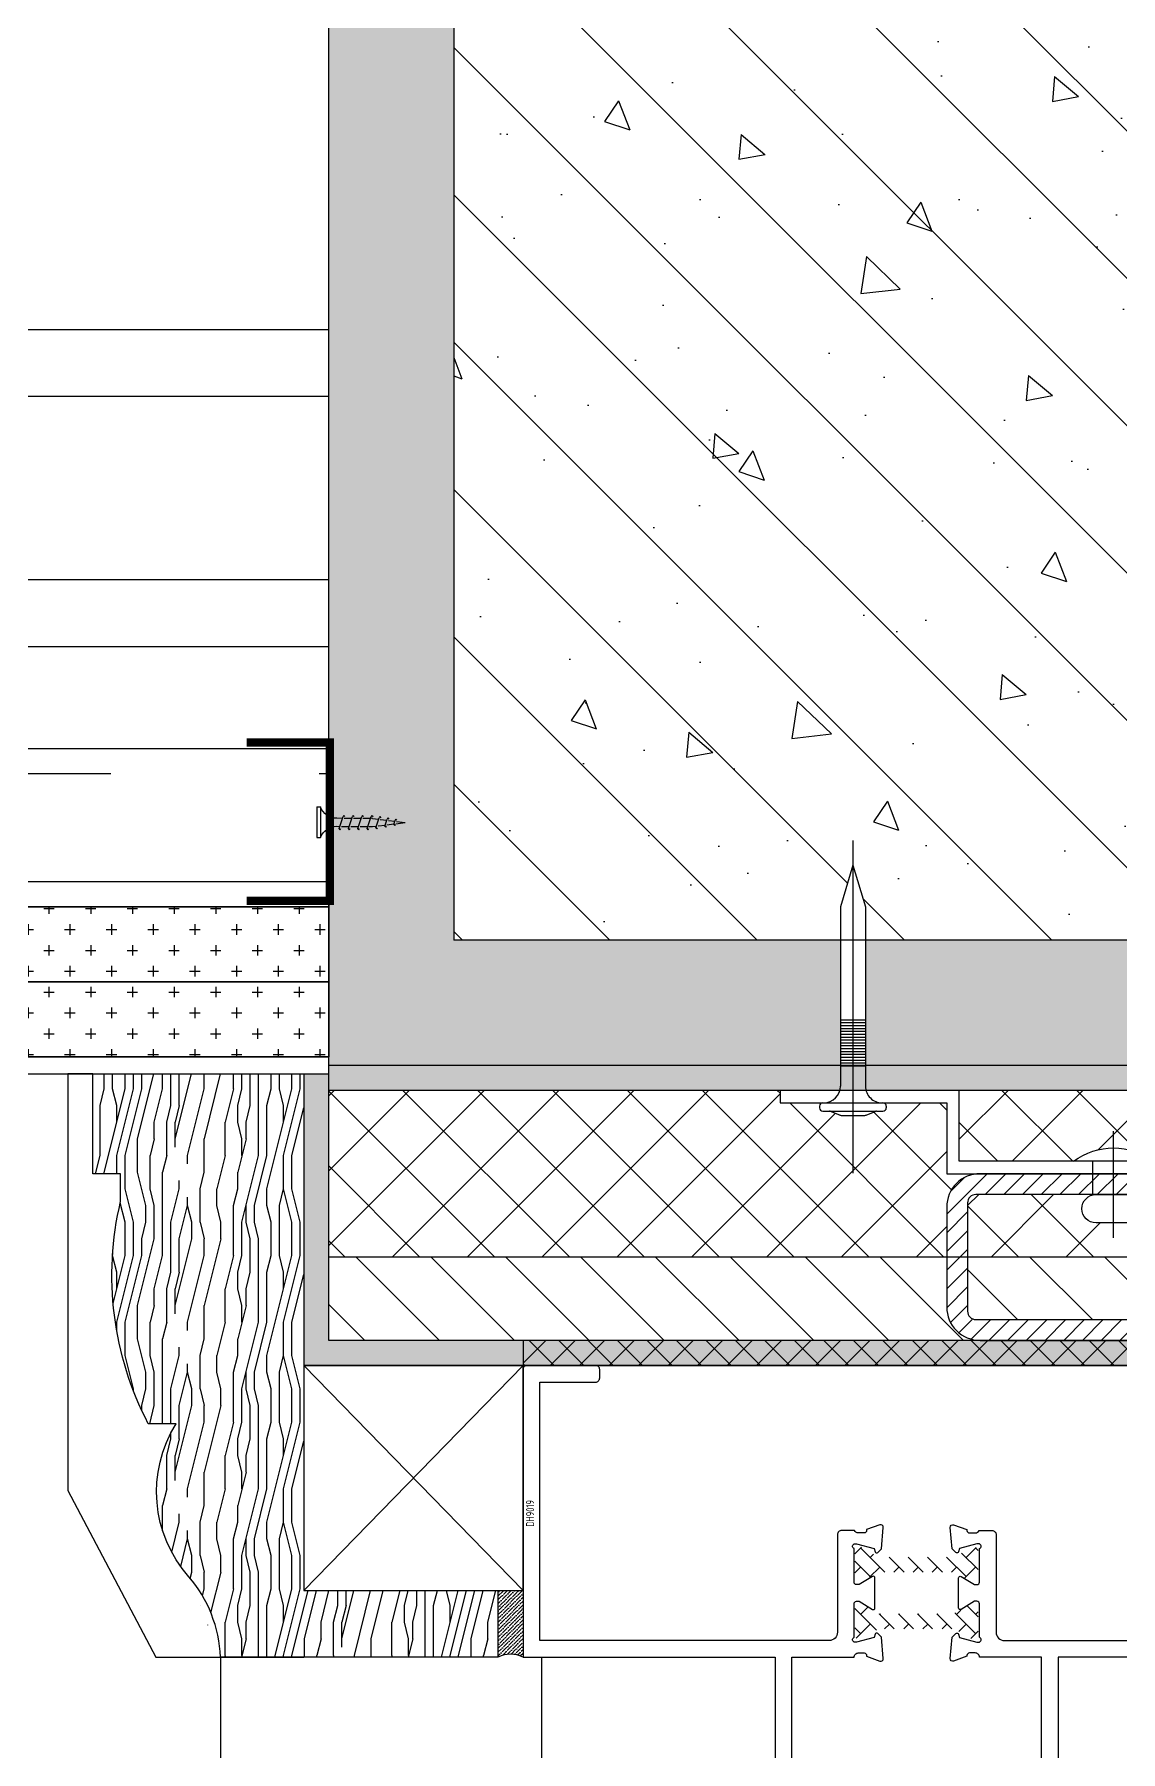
# Model space of a CAD drawing. Header units: millimetres. Extents: x 161920 to 181521, y -136232 to -127655.
# Drawn here: x 180990.9 to 181121.2, y -128335.9 to -128129.9 of the extents above; entities that cross this region are included whole.
import ezdxf
from ezdxf.enums import TextEntityAlignment as Align

# ---------------------------------------------------------------- set-up
doc = ezdxf.new("R2010")
doc.units = ezdxf.units.MM
doc.header["$LTSCALE"] = 10
for name, pattern in [('CENTER', [50.8, 31.75, -6.35, 6.35, -6.35]), ('DASH', [0.35, 0.25, -0.1]), ('DASHDOT', [1, 0.5, -0.25, 0, -0.25]), ('DASHED', [19.05, 12.7, -6.35])]:
    doc.linetypes.add(name, pattern=pattern)
for name, color, linetype in [('0BZ', 8, 'Continuous'), ('0ZX', 1, 'CENTER'), ('2-NORM', 3, 'Continuous'), ('2PJ', 4, 'Continuous'), ('2TC', 8, 'Continuous'), ('2ZC', 3, 'Continuous'), ('95', 95, 'Continuous'), ('A-土建墙（含管井、立管）', 6, 'Continuous'), ('D-节点填充', 250, 'Continuous'), ('D-造型细线', 146, 'Continuous'), ('E-立面填充', 250, 'Continuous'), ('E-立面轮廓线', 4, 'Continuous'), ('E-顶面轮廓线', 4, 'Continuous'), ('MISC13', 7, 'Continuous'), ('P-完成面', 3, 'Continuous'), ('PM-FURN', 7, 'Continuous'), ('填充层', 8, 'Continuous'), ('尺寸标注', 1, 'Continuous'), ('文字', 2, 'Continuous'), ('标注层', 6, 'Continuous'), ('钢材', 46, 'Continuous')]:
    doc.layers.add(name, color=color, linetype=linetype)
doc.styles.add('kld-T', font='ros1.shx', dxfattribs={"width": 0.75, "bigfont": 'hztxt.shx'})

# ---------------------------------------------------------------- blocks, each defined once
blk = doc.blocks.new('射钉')
at = {"layer": '95', "linetype": 'ByBlock', "lineweight": 25}
for p, q in [((44750.72, 34477.67), (44750.92, 34477.67)), ((44750.32, 34477.17), (44750.32, 34477.27)), ((44751.32, 34476.5), (44751.32, 34477.27)), ((44751.32, 34470.07), (44751.33, 34476.42)), ((44751.79, 34475.24), (44751.35, 34476.35)), ((44721.82, 34473.67), (44726.82, 34475.17)), ((44721.82, 34473.67), (44726.82, 34472.17)), ((44726.82, 34475.17), (44748.32, 34475.17)), ((44751.82, 34472.25), (44751.82, 34475.1)), ((44726.82, 34472.17), (44748.32, 34472.17)), ((44751.79, 34472.1), (44751.35, 34470.99)), ((44750.32, 34470.07), (44750.32, 34470.17)), ((44750.72, 34469.67), (44750.92, 34469.67))]:
    blk.add_line(p, q, dxfattribs=at)
at = {"layer": '95', "linetype": 'ByBlock', "lineweight": -2}
for p, q in [((44750.32, 34470.17), (44750.32, 34477.17)), ((44740.4, 34475.17), (44740.4, 34472.17)), ((44740.74, 34475.17), (44740.74, 34472.17)), ((44741.09, 34475.17), (44741.09, 34472.17)), ((44741.43, 34475.17), (44741.43, 34472.17)), ((44741.78, 34475.17), (44741.78, 34472.17)), ((44742.12, 34475.17), (44742.12, 34472.17)), ((44742.47, 34475.17), (44742.47, 34472.17)), ((44742.81, 34475.17), (44742.81, 34472.17)), ((44743.16, 34475.17), (44743.16, 34472.17)), ((44743.5, 34475.17), (44743.5, 34472.17)), ((44743.85, 34475.17), (44743.85, 34472.17)), ((44744.19, 34475.17), (44744.19, 34472.17)), ((44744.54, 34475.17), (44744.54, 34472.17)), ((44744.88, 34475.17), (44744.88, 34472.17)), ((44745.23, 34475.17), (44745.23, 34472.17)), ((44745.57, 34475.17), (44745.57, 34472.17)), ((44745.92, 34475.17), (44745.92, 34472.17))]:
    blk.add_line(p, q, dxfattribs=at)
at = {"layer": '95', "linetype": 'ByBlock', "lineweight": 25}
for centre, radius, start, end in [((44750.72, 34477.27), 0.4, 90, 180), ((44750.92, 34477.27), 0.4, 0, 90), ((44748.32, 34477.17), 2, 270, 0), ((44751.72, 34476.5), 0.4, 180, 201.8014), ((44751.42, 34475.1), 0.4, 0, 21.8014), ((44748.32, 34470.17), 2, 0, 90), ((44751.42, 34472.25), 0.4, 338.1986, 0), ((44750.72, 34470.07), 0.4, 180, 270), ((44750.92, 34470.07), 0.4, 270, 0), ((44751.72, 34470.85), 0.4, 158.1986, 180)]:
    blk.add_arc(centre, radius, start, end, dxfattribs=at)
at = {"layer": '尺寸标注'}
blk.add_line((44718.83, 34473.67), (44758.76, 34473.67), dxfattribs=at)
blk = doc.blocks.new('A$C29C00FBA')
at = {"layer": '填充层'}
h = blk.add_hatch(dxfattribs=at)
h.set_pattern_fill('ANSI31', color=256, scale=0.5, angle=-90, style=0)
h.set_pattern_definition([(225, (7435.3224, 5073.8446), (-1.12253202, 1.12253202), [])])
h.paths.add_polyline_path([(-2.5, -33.6), (-2.5, 1.4), (-17.5, 1.4), (-17.5, -33.6)], flags=16)
edge = h.paths.add_edge_path()
edge.add_arc((-4, -32.1), 4, 270, 360)
edge.add_line((0, -32.1), (0, -0.1))
edge.add_arc((-4, -0.1), 4, 0, 90)
edge.add_line((-4, 3.9), (-16, 3.9))
edge.add_arc((-16, -0.1), 4, 90, 180)
edge.add_line((-20, -0.1), (-20, -32.1))
edge.add_arc((-16, -32.1), 4, 180, 270)
edge.add_line((-16, -36.1), (-4, -36.1))
at = {"layer": '钢材'}
for points in [[(-16, 3.9), (-4, 3.9, -0.414214), (0, -0.1), (0, -32.1, -0.414214), (-4, -36.1), (-16, -36.1, -0.414214), (-20, -32.1), (-20, -0.1, -0.414214)], [(-16.5, 1.4), (-3.5, 1.4, -0.414214), (-2.5, 0.4), (-2.5, -32.6, -0.414214), (-3.5, -33.6), (-16.5, -33.6, -0.414214), (-17.5, -32.6), (-17.5, 0.4, -0.414214)]]:
    blk.add_lwpolyline(points, format="xyb", close=True, dxfattribs=at)
blk = doc.blocks.new('A$C7BBD0F2D')
at = {"layer": '0ZX', "linetype": 'DASHDOT', "ltscale": 3}
blk.add_line((9.19, 0), (-3.6, 0), dxfattribs=at)
at = {"layer": '2PJ'}
for p, q in [((0, -4.8), (0, 4.8)), ((4.05, 2.5), (0, 2.5)), ((0, -2.5), (4.05, -2.5))]:
    blk.add_line(p, q, dxfattribs=at)
blk.add_lwpolyline([(7.4, 2.1, 1), (4, 2.1), (4, -2.1, 1), (7.4, -2.1)], format="xyb", close=True, dxfattribs=at)
blk.add_arc((6.4, 0), 8, 143.1301, 216.8699, dxfattribs=at)
blk = doc.blocks.new('A$C3F1F3C85')
at = {"layer": '标注层'}
h = blk.add_hatch(dxfattribs=at)
h.set_pattern_fill('ANSI37', color=250, scale=20, style=0)
h.set_pattern_definition([(45, (-1872661.9944, -418727.4913), (-1.767766953, 1.767766953), []), (135, (-1872661.9944, -418727.4913), (-1.767766953, -1.767766953), [])])
h.paths.add_polyline_path([(2.5, 47.5), (5.5, 47.5), (5.5, -46.9), (2.5, -46.9)])
at = {"layer": '0ZX', "color": 250, "linetype": 'DASHDOT', "ltscale": 3}
blk.add_line((27.18, -36.25), (-5.32, -36.25), dxfattribs=at)
at = {"layer": '2PJ', "color": 250}
for p, q in [((-7.15, -34), (-7.7, -34)), ((-7.7, -34), (-7.7, -38.5)), ((-7.48, -39.25), (-6.74, -33.25)), ((-5.15, -34), (-6.52, -34)), ((-5.48, -39.25), (-4.74, -33.25)), ((-3.15, -34), (-4.52, -34)), ((-3.15, -34), (-3.7, -34)), ((-3.48, -39.25), (-2.74, -33.25)), ((-3.48, -39.25), (-2.74, -33.25)), ((-1.15, -34), (-2.52, -34)), ((-1.48, -39.25), (-0.74, -33.25)), ((0.85, -34), (-0.52, -34)), ((0.52, -39.25), (1.26, -33.25)), ((2.85, -34), (1.48, -34)), ((2.52, -39.25), (3.26, -33.25)), ((4.85, -34), (3.48, -34)), ((4.52, -39.25), (5.26, -33.25)), ((6.85, -34), (5.48, -34)), ((6.52, -39.25), (7.26, -33.25)), ((8.85, -34), (7.48, -34)), ((8.52, -39.25), (9.26, -33.25)), ((10.85, -34), (9.48, -34)), ((10.52, -39.25), (11.26, -33.25)), ((12.85, -34), (11.48, -34)), ((12.52, -39.25), (13.26, -33.25)), ((14.85, -34), (13.48, -34)), ((14.52, -39.25), (15.26, -33.25)), ((16.85, -34), (15.48, -34)), ((16.52, -39.25), (17.26, -33.25)), ((18.85, -34), (17.48, -34)), ((18.52, -39.25), (19.26, -33.25)), ((20.85, -34), (19.48, -34)), ((20.52, -39.25), (21.26, -33.25)), ((-5.7, -38.5), (-7.07, -38.5)), ((-3.7, -38.5), (-5.07, -38.5)), ((-1.7, -38.5), (-3.07, -38.5)), ((0.3, -38.5), (-1.07, -38.5)), ((2.3, -38.5), (0.93, -38.5)), ((4.3, -38.5), (2.93, -38.5)), ((6.3, -38.5), (4.93, -38.5)), ((8.3, -38.5), (6.93, -38.5)), ((10.3, -38.5), (8.93, -38.5)), ((12.3, -38.5), (10.93, -38.5)), ((14.3, -38.5), (12.93, -38.5)), ((16.3, -38.5), (14.93, -38.5)), ((18.3, -38.5), (16.93, -38.5)), ((20.3, -38.5), (18.93, -38.5)), ((21.3, -38.5), (20.93, -38.5))]:
    blk.add_line(p, q, dxfattribs=at)
for points in [[(2.5, 47.5), (5.5, 47.5), (5.5, -46.9), (2.5, -46.9)], [(-7.48, -39.25), (-7.07, -38.5), (-6.52, -34), (-6.74, -33.25), (-7.15, -34), (-7.7, -38.5)], [(-5.48, -39.25), (-5.07, -38.5), (-4.52, -34), (-4.74, -33.25), (-5.15, -34), (-5.7, -38.5)], [(-3.48, -39.25), (-3.07, -38.5), (-2.52, -34), (-2.74, -33.25), (-3.15, -34), (-3.7, -38.5)], [(-3.48, -39.25), (-3.07, -38.5), (-2.52, -34), (-2.74, -33.25), (-3.15, -34), (-3.7, -38.5)], [(-1.48, -39.25), (-1.07, -38.5), (-0.52, -34), (-0.74, -33.25), (-1.15, -34), (-1.7, -38.5)], [(0.52, -39.25), (0.93, -38.5), (1.48, -34), (1.26, -33.25), (0.85, -34), (0.3, -38.5)], [(2.52, -39.25), (2.93, -38.5), (3.48, -34), (3.26, -33.25), (2.85, -34), (2.3, -38.5)], [(4.52, -39.25), (4.93, -38.5), (5.48, -34), (5.26, -33.25), (4.85, -34), (4.3, -38.5)], [(6.52, -39.25), (6.93, -38.5), (7.48, -34), (7.26, -33.25), (6.85, -34), (6.3, -38.5)], [(8.52, -39.25), (8.93, -38.5), (9.48, -34), (9.26, -33.25), (8.85, -34), (8.3, -38.5)], [(10.52, -39.25), (10.93, -38.5), (11.48, -34), (11.26, -33.25), (10.85, -34), (10.3, -38.5)], [(12.52, -39.25), (12.93, -38.5), (13.48, -34), (13.26, -33.25), (12.85, -34), (12.3, -38.5)], [(14.52, -39.25), (14.93, -38.5), (15.48, -34), (15.26, -33.25), (14.85, -34), (14.3, -38.5)], [(16.52, -39.25), (16.93, -38.5), (17.48, -34), (17.26, -33.25), (16.85, -34), (16.3, -38.5)], [(18.52, -39.25), (18.93, -38.5), (19.48, -34), (19.26, -33.25), (18.85, -34), (18.3, -38.5)]]:
    blk.add_lwpolyline(points, close=True, dxfattribs=at)
blk.add_lwpolyline([(25.38, -36.5), (25.38, -36), (25.9, -36, 0.177907), (23.6, -30.25), (21.3, -30.25), (21.3, -42.25), (23.6, -42.25, 0.177907), (25.9, -36.5)], format="xyb", close=True, dxfattribs=at)
blk.add_lwpolyline([(21.3, -33.39), (21.26, -33.25), (20.85, -34), (20.3, -38.5), (20.52, -39.25), (20.93, -38.5), (21.3, -35.47)], dxfattribs=at)
at = {"layer": '2PJ', "color": 250, "linetype": 'DASHED'}
blk.add_lwpolyline([(25.38, -39.25), (21.3, -36.25), (25.38, -33.25)], dxfattribs=at)
at = {"layer": '钢材', "color": 250}
blk.add_lwpolyline([(-26, -43.34), (-26, -63.34), (-27.5, -63.34), (-27.5, -41.84), (-26, -41.84), (-19, -41.84), (-19, -4.84), (-26, -4.84), (-27.5, -4.84), (-27.5, 16.66), (-26, 16.66), (-26, -3.34), (-19, -3.34), (-17.5, -3.34), (-17.5, -43.34)], close=True, dxfattribs=at)
at = {"color": 250}
blk.add_blockref('A$C29C00FBA', (2.5, -7.23), dxfattribs=at)
at = {"layer": 'MISC13', "color": 250, "linetype": 'ByBlock', "extrusion": (0, 0, -1), "zscale": -1, "rotation": 180}
blk.add_blockref('射钉', (44776.32, 34481.59), dxfattribs=at)
at = {"layer": 'MISC13', "color": 250, "linetype": 'ByBlock', "extrusion": (0, 0, -1), "xscale": -1, "zscale": -1}
blk.add_blockref('射钉', (44776.32, -34525.75), dxfattribs=at)
at = {"layer": '标注层', "color": 250}
blk.add_blockref('A$C7BBD0F2D', (-19, -23.34), dxfattribs=at)
blk = doc.blocks.new('*U120')
blk.add_lwpolyline([(0, 0), (176.16, 0), (176.16, 19), (0, 19)], close=True)
at = {"color": 251, "linetype": 'DASH', "ltscale": 25}
for points in [[(176.16, 16), (0, 16)], [(0, 3), (176.16, 3)]]:
    blk.add_lwpolyline(points, dxfattribs=at)
blk = doc.blocks.new('*U119')
at = {"color": 251, "linetype": 'DASH', "ltscale": 25}
for p, q in [((0, 30), (176.16, 30)), ((0, 8), (176.16, 8))]:
    blk.add_line(p, q, dxfattribs=at)
blk.add_lwpolyline([(0, 38), (176.16, 38), (176.16, 0), (0, 0)], close=True)
blk = doc.blocks.new('*U121')
at = {"layer": 'D-节点填充'}
h = blk.add_hatch(dxfattribs=at)
h.set_pattern_fill('CROSS,_O', color=256, scale=10)
h.set_pattern_definition([(0, (319.505, 412.277), (2.5, 2.5), [1.25, -3.75]), (90, (320.13, 411.652), (-2.5, 2.5), [1.25, -3.75])])
h.paths.add_polyline_path([(0, 9), (0, 0), (176.16, 0), (176.16, 9)])
blk.add_lwpolyline([(0, 9), (0, 0), (176.16, 0), (176.16, 9)], close=True)
blk = doc.blocks.new('QBLOCK2009062415473686')
at = {"color": 251}
for p, q in [((-0.74, 7.54), (-0.49, 7.68)), ((-0.32, 7.74), (-0.06, 9.79)), ((0.18, 7.9), (-0.06, 9.79)), ((0.7, 7.74), (0.45, 8)), ((0.7, 7.74), (0.45, 7.6)), ((-1.24, 3.27), (1.01, 4.02)), ((-1.11, 5.53), (-0.86, 5.67)), ((-1.11, 5.53), (-0.86, 5.28)), ((-0.86, 5.28), (0.71, 5.8)), ((-0.81, 3.81), (-0.61, 5.36)), ((-0.74, 7.54), (-0.49, 7.28)), ((-0.56, 5.77), (-0.37, 7.32)), ((-0.49, 7.28), (0.45, 7.6)), ((0.4, 6.1), (0.22, 7.52)), ((0.63, 4.29), (0.45, 5.72)), ((0.84, 2.59), (0.68, 3.91)), ((0.96, 5.95), (0.71, 6.2)), ((0.96, 5.95), (0.71, 5.8)), ((1.26, 4.17), (1.01, 4.42)), ((1.26, 4.17), (1.01, 4.02)), ((-1.66, 1.63), (-1.41, 1.77)), ((-1.66, 1.63), (-1.41, 1.77)), ((-1.66, 1.63), (-1.41, 1.38)), ((-1.66, 1.63), (-1.41, 1.38)), ((-1.49, 3.52), (-1.24, 3.66)), ((-1.49, 3.52), (-1.24, 3.27)), ((-1.41, 1.38), (1.29, 2.28)), ((-1.41, -0.7), (1.29, 0.2)), ((-0.96, 2.59), (-0.86, 3.39)), ((-0.96, 1.76), (-0.96, 2.59)), ((-0.96, -0.15), (-0.96, 1.53)), ((0.84, 2.59), (0.84, 2.37)), ((0.84, 2.13), (0.84, 0.45)), ((0.84, 0.05), (0.84, -1.63)), ((1.54, 2.43), (1.29, 2.68)), ((1.54, 2.43), (1.29, 2.68)), ((1.54, 2.43), (1.29, 2.28)), ((1.54, 2.43), (1.29, 2.28)), ((1.54, 0.35), (1.29, 0.6)), ((1.54, 0.35), (1.29, 0.2)), ((-1.66, -0.45), (-1.41, -0.31)), ((-1.66, -0.45), (-1.41, -0.7)), ((-1.66, -2.53), (-1.41, -2.39)), ((-1.66, -2.53), (-1.41, -2.39)), ((-1.66, -2.53), (-1.41, -2.78)), ((-1.66, -2.53), (-1.41, -2.78)), ((-1.41, -2.78), (1.29, -1.88)), ((-1.41, -2.78), (1.29, -1.88)), ((-0.96, -2.23), (-0.96, -0.55)), ((-0.96, -4.31), (-0.96, -2.63)), ((0.84, -1.41), (0.84, -1.63)), ((0.84, -2.03), (0.84, -3.71)), ((1.54, -1.73), (1.29, -1.48)), ((1.54, -1.73), (1.29, -1.48)), ((1.54, -1.73), (1.29, -1.88)), ((1.54, -1.73), (1.29, -1.88)), ((1.54, -3.81), (1.29, -3.56)), ((1.54, -3.81), (1.29, -3.96)), ((-1.66, -4.61), (-1.41, -4.47)), ((-1.66, -4.61), (-1.41, -4.86)), ((-1.41, -4.86), (1.29, -3.96)), ((-0.9, -5.39), (-0.96, -4.71)), ((0.84, -4.11), (0.9, -5.39)), ((-3.4, -9.79), (-3.4, -8.99)), ((3.4, -8.99), (-3.4, -8.99)), ((3.4, -9.79), (-3.4, -9.79)), ((3.4, -9.79), (3.4, -8.99))]:
    blk.add_line(p, q, dxfattribs=at)
for centre, start, end in [((-4.83, -5.32), 291.3837, 359.0609), ((4.83, -5.32), 180.9392, 248.6164)]:
    blk.add_arc(centre, 3.94, start, end, dxfattribs=at)

msp = doc.modelspace()

# ---------------------------------------------------------------- hatches: boundary and pattern name
at = {"ltscale": 0.15}
h = msp.add_hatch(dxfattribs=at)
h.set_pattern_fill('AR-SAND', color=251, scale=0.05, angle=90, style=0)
h.set_pattern_definition([(307.5, (181023.1913, -127689.5694), (2.447066, 0.0800016), [0, -1.9304, 0, -2.159, 0, -2.06375]), (277.5, (181023.1913, -127689.5694), (3.584126, -2.247616), [0, -1.0414, 0, -1.7399, 0, -0.66675]), (237.5, (181023.1913, -127688.0073), (0.007186, -3.954962), [0, -0.635, 0, -2.286, 0, -2.9845]), (227.5, (181023.1913, -127688.0073), (1.114647, -3.817782), [0, -0.3175, 0, -1.4986, 0, -1.7145])])
h.paths.add_polyline_path([(181170.19, -128256.57), (181170.19, -127689.57), (181167.19, -127689.57), (181167.19, -128253.57), (181026.19, -128253.57), (181026.19, -128256.57)], flags=17)
h.paths.add_polyline_path([(181130.24, -128289.33), (181130.99, -128288.92), (181135.49, -128288.37), (181136.24, -128288.59), (181135.49, -128289), (181130.99, -128289.55)], flags=16)
h.paths.add_polyline_path([(181026.19, -128254.57), (181023.19, -128254.57), (181023.19, -128289.57), (181223.19, -128289.57), (181223.19, -127689.57), (181220.19, -127689.57), (181220.19, -128286.57), (181026.19, -128286.57)])
h = msp.add_hatch(dxfattribs=at)
h.set_pattern_fill('AR-CONC', color=251, scale=0.1, angle=90, style=0)
h.set_pattern_definition([(320, (181026.191, -127689.57), (-1.5939, -18.21847), [1.905, -20.955]), (265, (181026.191, -127689.57), (19.10566, 3.5243), [1.524, -16.764]), (10.451, (181026.058, -127691.088), (17.51167, -14.69425), [1.619, -17.809]), (316.184, (181031.271, -127689.57), (-4.2042, -27.1079), [2.8575, -31.4325]), (6.6356, (181030.92, -127691.828), (24.7426, -23.7404), [2.4285, -26.7135]), (261.184, (181031.27, -127689.57), (24.7425, -23.7405), [2.286, -25.146]), (291, (181030.001, -127692.11), (-10.22655, -15.1615), [1.905, -20.955]), (236, (181030.001, -127692.11), (18.4188, -6.1802), [1.524, -16.764]), (341.4514, (181029.149, -127693.373), (8.1923, -21.34165), [1.619, -17.809]), (307.5, (181026.191, -127689.5694), (8.455504, -0.30886), [0, -16.5608, 0, -17.018, 0, -16.8275]), (277.5, (181026.191, -127689.569), (10.01806, -6.68197), [0, -9.7028, 0, -16.1798, 0, -6.4135]), (237.5, (181026.191, -127683.905), (-0.572874, -13.55906), [0, -6.35, 0, -19.812, 0, -26.289]), (227.5, (181026.191, -127681.365), (2.54265, -14.81292), [0, -8.255, 0, -13.1572, 0, -18.669])])
h.paths.add_polyline_path([(181167.19, -128253.57), (181167.19, -127689.57), (181152.19, -127689.57), (181152.19, -128238.57), (181150.57, -128238.57), (181150.57, -128253.57)])
h.paths.add_polyline_path([(181147.57, -128253.57), (181147.57, -128238.57), (181090.57, -128238.57), (181090.57, -128253.57)])
h.paths.add_polyline_path([(181087.57, -128253.57), (181087.57, -128238.57), (181041.19, -128238.57), (181041.19, -127689.57), (181026.19, -127689.57), (181026.19, -128253.57)])
h = msp.add_hatch(dxfattribs=at)
h.set_pattern_fill('ANSI31', color=251, scale=2, angle=90, style=0)
h.set_pattern_definition([(315, (181026.191, -127689.5694), (4.49013, 4.49013), [])])
h.paths.add_polyline_path([(181135.49, -128278.37), (181136.24, -128278.59), (181135.49, -128279), (181135.49, -128280.37), (181136.24, -128280.59), (181135.49, -128281), (181135.49, -128282.37), (181136.24, -128282.59), (181135.49, -128283), (181135.49, -128284.37), (181136.24, -128284.59), (181135.49, -128285), (181130.99, -128285.55), (181130.24, -128285.33), (181130.99, -128284.92), (181130.99, -128283.55), (181130.24, -128283.33), (181130.99, -128282.92), (181130.99, -128281.55), (181130.24, -128281.33), (181130.99, -128280.92), (181130.99, -128279.55), (181130.24, -128279.33), (181130.99, -128278.92)], flags=16)
h.paths.add_polyline_path([(181136.24, -128280.59), (181135.49, -128281), (181130.99, -128281.55), (181130.24, -128281.33), (181130.99, -128280.92), (181135.49, -128280.37)], flags=0)
edge = h.paths.add_edge_path()
edge.add_line((181100.32, -128282.57), (181100.32, -128276.57))
edge.add_line((181100.32, -128276.57), (181026.19, -128276.57))
edge.add_line((181026.19, -128276.57), (181026.19, -128286.57))
edge.add_line((181026.19, -128286.57), (181104.32, -128286.57))
edge.add_arc((181104.32, -128282.57), 4, -180, -90, ccw=False)
edge = h.paths.add_edge_path()
edge.add_arc((181136.32, -128282.57), 4, 270, 360)
edge.add_line((181140.32, -128282.57), (181140.32, -128276.57))
edge.add_line((181140.32, -128276.57), (181210.19, -128276.57))
edge.add_line((181210.19, -128276.57), (181210.19, -127689.57))
edge.add_line((181210.19, -127689.57), (181220.19, -127689.57))
edge.add_line((181220.19, -127689.57), (181220.19, -128286.57))
edge.add_line((181220.19, -128286.57), (181136.32, -128286.57))
h.paths.add_polyline_path([(181135.49, -128286.37), (181133.86, -128286.57), (181136.17, -128286.57)])
edge = h.paths.add_edge_path()
edge.add_line((181130.99, -128285.55), (181135.49, -128285))
edge.add_line((181135.49, -128285), (181136.24, -128284.59))
edge.add_line((181136.24, -128284.59), (181135.49, -128284.37))
edge.add_line((181135.49, -128284.37), (181135.49, -128284.07))
edge.add_line((181135.49, -128284.07), (181136.82, -128284.07))
edge.add_arc((181136.82, -128283.07), 1, -90, 0)
edge.add_line((181137.82, -128283.07), (181137.82, -128276.57))
edge.add_line((181137.82, -128276.57), (181102.82, -128276.57))
edge.add_line((181102.82, -128276.57), (181102.82, -128283.07))
edge.add_arc((181103.82, -128283.07), 1, 180, 270)
edge.add_line((181103.82, -128284.07), (181130.99, -128284.07))
edge.add_line((181130.99, -128284.07), (181130.99, -128284.92))
edge.add_line((181130.99, -128284.92), (181130.24, -128285.33))
edge.add_line((181130.24, -128285.33), (181130.99, -128285.55))
h = msp.add_hatch(dxfattribs=at)
h.set_pattern_fill('ANSI37', color=251, scale=2, angle=90, style=0)
h.set_pattern_definition([(315, (61063.7256, -201055.3915), (4.49012806, 4.49012806), []), (45, (61063.7256, -201055.3915), (-4.49012806, 4.49012806), [])])
h.paths.add_polyline_path([(181138.82, -128265.07), (181138.82, -128258.07), (181138.82, -128256.57), (181101.82, -128256.57), (181101.82, -128258.07), (181101.82, -128265.07), (181115.52, -128265.07, -0.333333), (181125.12, -128265.07)])
h.paths.add_polyline_path([(181130.99, -128276.57), (181130.99, -128276.37), (181135.49, -128276.37), (181136.17, -128276.57), (181137.82, -128276.57), (181137.82, -128270.07, 0.414214), (181136.82, -128269.07), (181122.82, -128269.07), (181122.82, -128269.12, -0.887772), (181122.42, -128272.47), (181118.22, -128272.47, -0.887772), (181117.82, -128269.12), (181117.82, -128269.07), (181103.82, -128269.07, 0.414214), (181102.82, -128270.07), (181102.82, -128276.57)])
h.paths.add_polyline_path([(181210.19, -128276.57), (181210.19, -127689.57), (181170.19, -127689.57), (181170.19, -128256.57), (181160.32, -128256.57), (181160.32, -128258.07), (181153.07, -128258.07), (181153.07, -128259.07), (181151.87, -128259.07, 1.253404), (181150.89, -128259.25, -0.249967), (181150.64, -128259.54), (181151.82, -128259.07), (181150.11, -128259.07, 0.557264), (181151.51, -128259.39, -0.249967), (181151.75, -128259.1), (181150.57, -128259.57), (181147.57, -128259.57), (181146.39, -128259.1, 0.525471), (181145.75, -128258.96, -0.661982), (181145.07, -128258.67), (181145.07, -128258.07), (181140.32, -128258.07), (181140.32, -128266.57), (181136.32, -128266.57, -0.414214), (181140.32, -128270.57), (181140.32, -128276.57)])
h.paths.add_polyline_path([(181100.32, -128276.57), (181100.32, -128270.57, -0.414214), (181104.32, -128266.57), (181100.32, -128266.57), (181100.32, -128265.07), (181100.32, -128258.07), (181092.67, -128258.07, -0.414214), (181093.07, -128258.47), (181093.07, -128258.67, -0.414214), (181092.67, -128259.07), (181091.9, -128259.07, 0.095415), (181091.75, -128259.1), (181090.57, -128259.57), (181087.57, -128259.57), (181086.39, -128259.1, 0.111879), (181086.22, -128259.07), (181085.47, -128259.07, -0.413881), (181085.07, -128258.67), (181085.07, -128258.07), (181080.32, -128258.07), (181080.32, -128256.57), (181026.19, -128256.57), (181026.19, -128276.57)])
at = {"ltscale": 2}
h = msp.add_hatch(dxfattribs=at)
h.set_pattern_fill('AN钢筋混凝土SC10', color=8, scale=5, angle=90, style=0, pattern_type=2)
h.set_pattern_definition([(315, (181041.191, -127689.57), (8.83883, 8.83883), []), (320, (181041.19, -127689.57), (-3.1376, -35.863), [3.75, -41.25]), (265, (181041.19, -127689.57), (37.6096, 6.9376), [3, -33]), (10.4514, (181040.93, -127692.558), (34.472, -28.9255), [3.187, -35.057]), (316.184, (181051.19, -127689.57), (-8.276, -53.362), [5.625, -61.875]), (6.636, (181050.5, -127694.016), (48.706, -46.733), [4.7805, -52.5857]), (261.184, (181051.19, -127689.57), (48.706, -46.733), [4.5, -49.5]), (291, (181048.69, -127694.57), (-20.131, -29.8454), [3.75, -41.25]), (236, (181048.69, -127694.57), (36.2575, -12.1658), [3, -33]), (341.4514, (181047.014, -127697.057), (16.1265, -42.0111), [3.187, -35.057]), (307.5, (181041.191, -127689.57), (16.6447, -0.608), [0, -32.6, 0, -33.5, 0, -33.125]), (277.5, (181041.191, -127689.57), (19.7206, -13.1535), [0, -19.1, 0, -31.85, 0, -12.625]), (237.5, (181041.191, -127678.42), (-1.12774, -26.69112), [0, -12.5, 0, -39, 0, -51.75]), (227.5, (181041.191, -127673.42), (5.00525, -29.1593), [0, -16.25, 0, -25.9, 0, -36.75])])
h.paths.add_polyline_path([(181089.07, -128229.57), (181090.57, -128234.57), (181090.57, -128238.57), (181147.57, -128238.57), (181147.57, -128234.57), (181149.07, -128229.57), (181150.57, -128234.57), (181150.57, -128238.57), (181152.19, -128238.57), (181152.19, -127689.57), (181041.19, -127689.57), (181041.19, -128238.57), (181087.57, -128238.57), (181087.57, -128234.57)])
at = {"layer": '2TC'}
h = msp.add_hatch(dxfattribs=at)
h.set_pattern_fill('AR-HBONE', color=256, scale=0.016, angle=270, style=0)
h.set_pattern_definition([(315, (175186.3009, -134651.9515), (2.29894557, -9e-17), [4.8768, -1.6256]), (45, (175187.4504, -134653.101), (2.29894557, -9e-17), [4.8768, -1.6256])])
h.paths.add_polyline_path([(181100.92, -128312.56, 0.131865), (181101.52, -128312.4), (181101.81, -128312.24, 0.111423), (181101.9, -128312.21), (181102.5, -128311.84), (181103.27, -128311.39, -0.13123), (181103.38, -128311.36), (181103.69, -128311.36, -0.414214), (181104.09, -128311.76), (181104.09, -128315.16, -0.414214), (181103.69, -128315.56), (181103.38, -128315.56, -0.131229), (181103.27, -128315.53), (181102.29, -128314.97), (181101.52, -128314.52, 0.131865), (181100.92, -128314.36), (181092.46, -128314.36, 0.131865), (181091.86, -128314.52), (181091.09, -128314.97), (181090.11, -128315.53, -0.13123), (181090, -128315.56), (181089.69, -128315.56, -0.414214), (181089.29, -128315.16), (181089.29, -128311.76, -0.414214), (181089.69, -128311.36), (181090, -128311.36, -0.131231), (181090.11, -128311.39), (181090.88, -128311.84), (181091.49, -128312.21, 0.111423), (181091.57, -128312.24), (181091.86, -128312.4, 0.131865), (181092.46, -128312.56)])
h = msp.add_hatch(dxfattribs=at)
h.set_pattern_fill('ANSI36', color=256, scale=0.1, angle=90, style=0)
h.set_pattern_definition([(225, (61099.66163, -54897.16638), (-0.6173926083, -0.1683798023), [0.79375, -0.15875, 0, -0.15875])])
edge = h.paths.add_edge_path()
edge.add_line((181046.49, -128324.57), (181046.49, -128316.57))
edge.add_line((181046.49, -128316.57), (181049.49, -128316.57))
edge.add_line((181049.49, -128316.57), (181049.49, -128324.57))
edge.add_arc((181047.99, -128327.16), 2.99, 59.8933, 120.1104)
h = msp.add_hatch(dxfattribs=at)
h.set_pattern_fill('AR-HBONE', color=256, scale=0.008, angle=90, style=0)
h.set_pattern_definition([(45, (175186.3009, -134926.6152), (2.29894557, 4e-16), [4.8768, -1.6256]), (315, (175187.4504, -134925.4657), (2.29894557, 4e-16), [4.8768, -1.6256])])
edge = h.paths.add_edge_path()
edge.add_ellipse((181100.92, -128322.38), major_axis=(-0.849, 0.849), ratio=1, start_angle=284.9521, end_angle=315, ccw=False)
edge.add_line((181101.52, -128321.34), (181101.81, -128321.5))
edge.add_ellipse((181101.79, -128321.7), major_axis=(-0.141, -0.141), ratio=1, start_angle=193.6, end_angle=219.0313, ccw=False)
edge.add_line((181101.9, -128321.53), (181102.5, -128321.9))
edge.add_line((181102.5, -128321.9), (181103.27, -128322.35))
edge.add_ellipse((181103.38, -128322.17), major_axis=(-0.148, -0.148), ratio=1, start_angle=15.0952, end_angle=45)
edge.add_line((181103.38, -128322.38), (181103.69, -128322.38))
edge.add_ellipse((181103.69, -128321.98), major_axis=(-0.283, -0.283), ratio=1, start_angle=45, end_angle=135)
edge.add_line((181104.09, -128321.98), (181104.09, -128318.58))
edge.add_ellipse((181103.69, -128318.58), major_axis=(-0.283, 0.283), ratio=1, start_angle=225, end_angle=315)
edge.add_line((181103.69, -128318.18), (181103.38, -128318.18))
edge.add_ellipse((181103.38, -128318.39), major_axis=(-0.148, 0.148), ratio=1, start_angle=315, end_angle=344.9046)
edge.add_line((181103.27, -128318.2), (181102.29, -128318.77))
edge.add_line((181102.29, -128318.77), (181101.52, -128319.21))
edge.add_ellipse((181100.92, -128318.18), major_axis=(-0.849, 0.849), ratio=1, start_angle=135, end_angle=165.0479, ccw=False)
edge.add_line((181100.92, -128319.38), (181092.46, -128319.38))
edge.add_ellipse((181092.46, -128318.18), major_axis=(-0.849, -0.849), ratio=1, start_angle=14.9521, end_angle=45, ccw=False)
edge.add_line((181091.86, -128319.21), (181091.09, -128318.77))
edge.add_line((181091.09, -128318.77), (181090.11, -128318.2))
edge.add_ellipse((181090, -128318.39), major_axis=(-0.148, 0.148), ratio=1, start_angle=285.0952, end_angle=315)
edge.add_line((181090, -128318.18), (181089.69, -128318.18))
edge.add_ellipse((181089.69, -128318.58), major_axis=(-0.283, 0.283), ratio=1, start_angle=315, end_angle=405)
edge.add_line((181089.29, -128318.58), (181089.29, -128321.98))
edge.add_ellipse((181089.69, -128321.98), major_axis=(-0.283, 0.283), ratio=1, start_angle=45, end_angle=135)
edge.add_line((181089.69, -128322.38), (181090, -128322.38))
edge.add_ellipse((181090, -128322.17), major_axis=(-0.148, -0.148), ratio=1, start_angle=45, end_angle=74.905)
edge.add_line((181090.11, -128322.35), (181090.88, -128321.9))
edge.add_line((181090.88, -128321.9), (181091.49, -128321.53))
edge.add_ellipse((181091.59, -128321.7), major_axis=(-0.141, 0.141), ratio=1, start_angle=320.9687, end_angle=346.4, ccw=False)
edge.add_line((181091.57, -128321.5), (181091.86, -128321.34))
edge.add_ellipse((181092.46, -128322.38), major_axis=(-0.849, -0.849), ratio=1, start_angle=225, end_angle=255.0479, ccw=False)
edge.add_line((181092.46, -128321.18), (181100.92, -128321.18))
at = {"layer": 'E-立面填充', "ltscale": 0.15}
h = msp.add_hatch(dxfattribs=at)
h.set_pattern_fill('PANEL', color=256, scale=20, angle=270, style=0, pattern_type=2)
h.set_pattern_definition([(90, (195811.248, -3966.393), (-20, 1e-15), [4, -6, 2, -8]), (90, (195810.748, -3952.393), (-20, 1e-15), [4, -16]), (90, (195809.748, -3954.393), (-20, 1e-15), [2, -18]), (90, (195809.248, -3965.393), (-20, 1e-15), [1, -14, 1, -4]), (90, (195808.248, -3958.393), (-20, 1e-15), [4, -6, 1, -9]), (90, (195807.748, -3963.393), (-20, 1e-15), [3, -17]), (90, (195807.248, -3958.393), (-20, 1e-15), [6, -14]), (90, (195806.748, -3964.393), (-20, 1e-15), [4, -16]), (90, (195806.248, -3956.393), (-20, 1e-15), [10, -10]), (90, (195805.248, -3962.393), (-20, 1e-15), [2, -6, 4, -8]), (90, (195804.748, -3948.393), (-20, 1e-15), [4, -16]), (90, (195804.248, -3952.393), (-20, 1e-15), [2, -18]), (90, (195803.748, -3956.393), (-20, 1e-15), [2, -18]), (90, (195803.248, -3966.393), (-20, 1e-15), [4, -16]), (90, (195802.748, -3956.393), (-20, 1e-15), [4, -16]), (90, (195801.748, -3956.393), (-20, 1e-15), [4, -4, 4, -8]), (90, (195800.748, -3960.393), (-20, 1e-15), [2, -10, 4, -4]), (90, (195800.248, -3956.393), (-20, 1e-15), [6, -14]), (90, (195799.248, -3956.393), (-20, 1e-15), [4, -16]), (90, (195798.748, -3964.393), (-20, 1e-15), [6, -8, 2, -4]), (90, (195797.748, -3964.393), (-20, 1e-15), [10, -10]), (90, (195797.248, -3952.393), (-20, 1e-15), [2, -18]), (90, (195796.748, -3958.393), (-20, 1e-15), [4, -16]), (90, (195796.248, -3962.393), (-20, 1e-15), [2, -8, 2, -8]), (90, (195795.748, -3964.393), (-20, 1e-15), [2, -6, 4, -8]), (90, (195795.248, -3960.393), (-20, 1e-15), [2, -10, 2, -6]), (90, (195794.748, -3956.393), (-20, 1e-15), [6, -14]), (90, (195793.748, -3964.393), (-20, 1e-15), [4, -16]), (90, (195793.248, -3954.393), (-20, 1e-15), [2, -18]), (90, (195792.748, -3950.393), (-20, 1e-15), [2, -18]), (104.0362435, (195809.748, -3952.3926), (7e-10, 20), [2.06, -80.4021105]), (104.0362435, (195805.248, -3950.3926), (7e-10, 20), [2.06, -80.4021105]), (104.0362435, (195793.248, -3952.3926), (7e-10, 20), [2.06, -80.4021105]), (104.0362435, (195800.748, -3958.3926), (7e-10, 20), [2.06, -80.4021105]), (104.0362435, (195797.748, -3954.3926), (7e-10, 20), [2.06, -80.4021105]), (104.0362435, (195799.248, -3952.3926), (7e-10, 20), [2.06, -80.4021105]), (104.0362435, (195795.748, -3962.3926), (7e-10, 20), [2.06, -80.4021105]), (104.0362435, (195796.748, -3954.3926), (7e-10, 20), [2.06, -80.4021105]), (104.0362435, (195804.248, -3950.3926), (7e-10, 20), [4.12, -78.3421105]), (104.0362435, (195802.748, -3952.3926), (7e-10, 20), [4.12, -78.3421105]), (104.0362435, (195801.748, -3952.3926), (7e-10, 20), [4.12, -78.3421105]), (255.9637565, (195808.248, -3958.3926), (7e-10, -20), [2.06, -4.12, 2.06, -74.2221105]), (255.9637565, (195805.248, -3962.3926), (7e-10, -20), [2.06, -80.4021105]), (255.9637565, (195796.248, -3962.3926), (7e-10, -20), [4.12, -78.3421105]), (284.0362435, (195810.748, -3952.3926), (-7e-10, -20), [2.06, -80.4021105]), (75.9637565, (195810.748, -3948.3926), (-7e-10, 20), [2.06, -80.4021105]), (75.9637565, (195803.748, -3954.3926), (-7e-10, 20), [2.06, -80.4021105]), (75.9637565, (195800.248, -3950.3926), (-7e-10, 20), [2.06, -80.4021105]), (75.9637565, (195798.748, -3958.3926), (-7e-10, 20), [2.06, -80.4021105]), (75.9637565, (195796.248, -3960.3926), (-7e-10, 20), [2.06, -80.4021105]), (75.9637565, (195795.248, -3958.3926), (-7e-10, 20), [2.06, -80.4021105]), (75.9637565, (195798.748, -3958.3926), (-7e-10, 20), [2.06, -80.4021105]), (75.9637565, (195795.748, -3952.3926), (-7e-10, 20), [8.24, -74.2221105]), (75.9637565, (195809.248, -3964.3926), (-7e-10, 20), [8.24, -74.2221105]), (75.9637565, (195807.748, -3962.3926), (-7e-10, 20), [8.24, -74.2221105]), (75.9637565, (195806.748, -3960.3926), (-7e-10, 20), [2.06, -4.12, 4.12, -72.1621105]), (75.9637565, (195805.248, -3960.3926), (-7e-10, 20), [4.12, -4.12, 4.12, -70.1021105]), (75.9637565, (195803.248, -3962.3926), (-7e-10, 20), [8.24, -74.2221105]), (75.9637565, (195801.748, -3964.3926), (-7e-10, 20), [8.24, -74.2221105]), (75.9637565, (195800.748, -3964.3926), (-7e-10, 20), [8.24, -74.2221105]), (75.9637565, (195794.748, -3950.3926), (-7e-10, 20), [2.06, -80.4021105]), (75.9637675, (195792.748, -3948.3926), (-3.84e-06, 20), [4.12, -78.3421105]), (75.9637675, (195793.748, -3960.3926), (-3.84e-06, 20), [4.12, -78.3421105]), (75.9637575, (195811.248, -3962.3926), (-3.5e-07, 20), [8.24, -74.2221105]), (75.9637575, (195797.248, -3950.3926), (-3.5e-07, 20), [6.18, -76.2821105]), (75.9637575, (195798.748, -3948.3926), (-3.5e-07, 20), [12.36, -70.1021105])])
edge = h.paths.add_edge_path()
edge.add_line((181046.49, -128324.57), (181046.49, -128316.57))
edge.add_line((181046.49, -128316.57), (181023.19, -128316.57))
edge.add_line((181023.19, -128316.57), (181023.19, -128254.57))
edge.add_line((181023.19, -128254.57), (180997.89, -128254.57))
edge.add_line((180997.89, -128254.57), (180997.89, -128266.57))
edge.add_line((180997.89, -128266.57), (181001.22, -128266.57))
edge.add_line((181001.22, -128266.57), (181001.22, -128269.9))
edge.add_arc((181038.58, -128278.79), 38.41, 166.6173, 207.5742)
edge.add_line((181004.54, -128296.57), (181007.87, -128296.57))
edge.add_arc((181020.89, -128304.71), 15.36, 147.9791, 221.685)
edge.add_arc((180997.35, -128325.2), 15.85, 2.2796, 40.3987, ccw=False)
edge.add_line((181013.19, -128324.57), (181046.49, -128324.57))

# ---------------------------------------------------------------- linework, layer by layer
at = {"color": 2}
msp.add_lwpolyline([(181023.19, -128324.57), (181013.19, -128324.57, 0.167877), (181009.42, -128314.92, -0.333169), (181007.87, -128296.57), (181004.54, -128296.57, -0.180635), (181001.22, -128269.9), (181001.22, -128266.57), (180997.89, -128266.57), (180997.89, -128254.57), (181023.19, -128254.57), (181023.19, -128316.57), (181046.49, -128316.57), (181046.49, -128324.57), (181023.19, -128324.57), (181013.19, -128324.57)], format="xyb", dxfattribs=at)
at = {"layer": '2-NORM', "color": 134}
for p, q in [((181026.19, -128286.57), (181026.19, -127689.57)), ((181167.19, -128253.57), (181026.19, -128253.57)), ((181023.19, -128289.57), (181049.49, -128316.57)), ((181023.19, -128316.57), (181049.49, -128289.57)), ((181013.19, -128324.57), (181013.19, -130704.57)), ((181051.69, -128324.57), (181051.69, -130704.57))]:
    msp.add_line(p, q, dxfattribs=at)
for points in [[(181220.19, -127689.57), (181220.19, -128286.57), (181026.19, -128286.57)], [(181210.19, -127689.57), (181210.19, -128276.57), (181026.19, -128276.57)], [(181170.19, -127689.57), (181170.19, -128256.57), (181026.19, -128256.57)]]:
    msp.add_lwpolyline(points, dxfattribs=at)
msp.add_lwpolyline([(181049.49, -128316.57), (181049.49, -128289.57), (181023.19, -128289.57), (181023.19, -128316.57)], close=True, dxfattribs=at)
at = {"layer": '2PJ'}
msp.add_arc((181047.99, -128327.61), 3.39, 63.7724, 116.2313, dxfattribs=at)
at = {"layer": '2ZC'}
for points in [[(181089.21, -128324.57, -0.414214), (181089.71, -128324.07), (181090.41, -128324.07, -0.414214), (181090.71, -128324.37), (181090.71, -128324.47), (181092.31, -128325.05, 0.548619), (181092.71, -128324.74), (181092.48, -128322.16), (181092.05, -128321.73, 0.57735), (181091.72, -128321.82), (181091.61, -128322.21), (181089.51, -128322.77), (181089.31, -128322.77, -0.843039), (181089.21, -128322.19), (181089.21, -128318.17, -0.414214), (181089.51, -128317.87), (181089.82, -128317.87), (181091.41, -128318.84, 0.585524), (181091.71, -128318.67), (181091.71, -128318.67), (181091.71, -128315.07, 0.585524), (181091.41, -128314.9), (181089.82, -128315.87), (181089.51, -128315.87, -0.414214), (181089.21, -128315.57), (181089.21, -128311.55, -0.843039), (181089.31, -128310.97), (181089.51, -128310.97), (181091.61, -128311.53), (181091.72, -128311.92, 0.57735), (181092.05, -128312.01), (181092.48, -128311.58), (181092.71, -128309, 0.548619), (181092.31, -128308.69), (181090.71, -128309.27), (181090.71, -128309.37, -0.414214), (181090.41, -128309.67), (181089.71, -128309.67, -0.298217), (181089.25, -128309.37), (181087.71, -128309.37, 0.414214), (181087.21, -128309.87), (181087.21, -128321.57, -0.414215), (181086.21, -128322.57), (181051.49, -128322.57), (181051.49, -128291.57), (181058.19, -128291.57, 0.414214), (181058.69, -128291.07), (181058.69, -128290.07, 0.414214), (181058.19, -128289.57), (181049.99, -128289.57, 0.414214), (181049.49, -128290.07), (181049.49, -128324.57), (181079.72, -128324.57)], [(181104.25, -128324.57, 0.414214), (181103.75, -128324.07), (181103.05, -128324.07, 0.414214), (181102.75, -128324.37), (181102.75, -128324.47), (181101.15, -128325.05, -0.548619), (181100.75, -128324.74), (181100.98, -128322.16), (181101.41, -128321.73, -0.57735), (181101.74, -128321.82), (181101.85, -128322.21), (181103.95, -128322.77), (181104.15, -128322.77, 0.843039), (181104.25, -128322.19), (181104.25, -128318.17, 0.414214), (181103.95, -128317.87), (181103.64, -128317.87), (181102.05, -128318.84, -0.585524), (181101.75, -128318.67), (181101.75, -128318.67), (181101.75, -128315.07, -0.585524), (181102.05, -128314.9), (181103.64, -128315.87), (181103.95, -128315.87, 0.414214), (181104.25, -128315.57), (181104.25, -128311.55, 0.843039), (181104.15, -128310.97), (181103.95, -128310.97), (181101.85, -128311.53), (181101.74, -128311.92, -0.57735), (181101.41, -128312.01), (181100.98, -128311.58), (181100.75, -128309, -0.548619), (181101.15, -128308.69), (181102.75, -128309.27), (181102.75, -128309.37, 0.414214), (181103.05, -128309.67), (181103.75, -128309.67, 0.298217), (181104.21, -128309.37), (181105.75, -128309.37, -0.414214), (181106.25, -128309.87), (181106.25, -128321.57, 0.414215), (181107.25, -128322.57), (181141.89, -128322.57)], [(181079.72, -128324.57), (181079.72, -128374.07, 0.414214)], [(181113.67, -128324.57), (181113.67, -128374.07, -0.414214)]]:
    msp.add_lwpolyline(points, format="xyb", dxfattribs=at)
for points in [[(181081.72, -128324.57), (181089.21, -128324.57)], [(181081.72, -128364.07), (181081.72, -128324.57)], [(181111.67, -128324.57), (181104.25, -128324.57)], [(181111.67, -128364.07), (181111.67, -128324.57)], [(181143.89, -128324.57), (181113.67, -128324.57)]]:
    msp.add_lwpolyline(points, dxfattribs=at)
at = {"layer": 'A-土建墙（含管井、立管）', "color": 6}
for p, q in [((181041.19, -127689.57), (181041.19, -128238.57)), ((181023.19, -128289.57), (181223.19, -128289.57))]:
    msp.add_line(p, q, dxfattribs=at)
msp.add_lwpolyline([(181152.19, -128238.57), (181041.19, -128238.57)], dxfattribs=at)
at = {"layer": 'D-造型细线', "color": 8, "const_width": 1, "elevation": 0}
msp.add_lwpolyline([(181016.33, -128214.84), (181026.33, -128214.84), (181026.33, -128233.84), (181016.33, -128233.84)], dxfattribs=at)
at = {"layer": 'D-造型细线'}
for points in [[(180850.03, -128234.57), (181026.19, -128234.57)], [(180850.03, -128243.57), (181026.19, -128243.57)], [(180850.03, -128252.57), (181026.19, -128252.57)]]:
    msp.add_lwpolyline(points, dxfattribs=at)
at = {"layer": 'E-立面轮廓线'}
msp.add_line((180850.03, -128254.57), (181026.19, -128254.57), dxfattribs=at)
at = {"layer": 'E-顶面轮廓线'}
msp.add_lwpolyline([(180850.03, -128254.57), (181026.19, -128254.57)], dxfattribs=at)
at = {"layer": 'P-完成面'}
msp.add_line((181023.19, -128254.57), (181023.19, -128289.57), dxfattribs=at)
msp.add_lwpolyline([(181223.19, -128289.57), (181023.19, -128289.57)], dxfattribs=at)
at = {"layer": 'PM-FURN', "color": 8}
msp.add_lwpolyline([(180997.89, -128254.57), (180994.89, -128254.57), (180994.89, -128304.57), (181005.45, -128324.57), (181023.19, -128324.57)], dxfattribs=at)

# ---------------------------------------------------------------- block references
at = {"layer": '0BZ', "xscale": -1, "rotation": 90}
msp.add_blockref('A$C3F1F3C85', (181096.99, -128284.07), dxfattribs=at)
at = {"layer": 'D-造型细线', "xscale": -1}
for name, p in [('*U119', (181026.19, -128203.32)), ('*U120', (181026.19, -128234.57))]:
    msp.add_blockref(name, p, dxfattribs=at)
at = {"layer": 'D-造型细线', "xscale": -0.54, "yscale": 0.5399999999999999, "zscale": 0.5399999999999999, "rotation": 269.9999999987825}
msp.add_blockref('QBLOCK2009062415473686', (181030.05, -128224.41, 0), dxfattribs=at)
at = {"layer": 'D-造型细线', "xscale": -1, "rotation": 180}
for p in [(180850.03, -128234.57), (180850.03, -128243.57)]:
    msp.add_blockref('*U121', p, dxfattribs=at)

# ---------------------------------------------------------------- texts
at = {"layer": '文字', "style": 'kld-T', "width": 0.75}
msp.add_text('DH9019', height=0.96, rotation=90, dxfattribs=at).set_placement((181050.34, -128308.93), align=Align.MIDDLE_LEFT)

doc.saveas('drawing.dxf')
